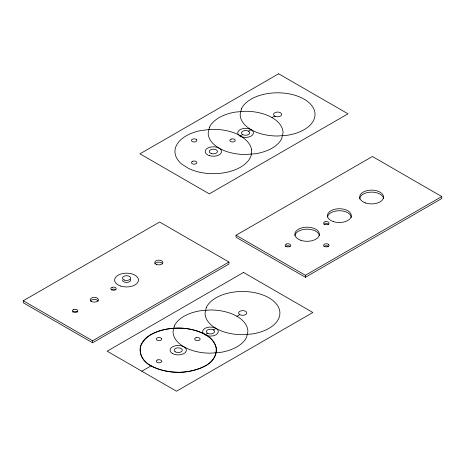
<?xml version="1.0" encoding="UTF-8"?>
<svg xmlns="http://www.w3.org/2000/svg" width="465" height="465" viewBox="0 0 465 465"><rect width="100%" height="100%" fill="white"/><g stroke="black" fill="none" stroke-linecap="round" stroke-linejoin="round"><path stroke-width="0.7" d="M240.045 136.094L241.672 136.815A7.847 4.528 0 0 0 253.169 134.065A7.847 4.528 0 0 0 245.596 128.363A7.847 4.528 0 0 0 238.016 134.065L240.045 136.094L242.707 134.559A4.086 2.36 0 0 0 249.542 133.502A4.086 2.36 0 0 0 244.538 130.613A4.086 2.36 0 0 0 242.707 134.559M248.484 131.223L251.141 129.689M272.06 117.616L274.716 116.081M23.25 300.75L159.611 222.02L228.949 262.051L228.949 264.056L92.587 342.781L23.25 302.75L23.25 300.75L92.587 340.781L228.949 262.051M236.051 235.238L372.413 156.507L441.75 196.544L441.75 198.543L305.389 277.274L236.051 237.237L236.051 235.238L305.389 275.268L441.75 196.544M141.813 371.204L151.061 365.868C167.755 374.465 188.68 374.465 205.373 365.868C219.835 358.399 219.835 341.978 205.373 334.509C188.68 325.913 167.755 325.913 151.061 334.509C136.6 341.978 136.6 358.399 151.061 365.868M204.914 334.777L208.43 335.951A7.847 4.528 0 0 0 218.277 331.969A7.847 4.528 0 0 0 209.779 327.064A7.847 4.528 0 0 0 202.885 332.748L204.914 334.777L207.57 333.242A4.086 2.36 0 0 0 214.406 332.184A4.086 2.36 0 0 0 209.401 329.296A4.086 2.36 0 0 0 207.57 333.242M213.348 329.906L216.004 328.371M236.923 316.293L239.812 314.625A4.086 2.36 0 0 0 246.648 313.573A4.086 2.36 0 0 0 241.643 310.684A4.086 2.36 0 0 0 239.812 314.625M328.656 246.543L328.226 246.223A2.697 1.558 0 0 0 323.983 246.543M305.389 275.268L305.389 277.274M92.587 340.781L92.587 342.781M323.983 224.374A2.697 1.558 0 0 1 324.413 224.054L324.971 223.805A2.697 1.558 0 0 1 328.656 224.374M285.586 246.543A2.697 1.558 0 0 1 286.016 246.223L286.574 245.973A2.697 1.558 0 0 1 290.259 246.543M327.476 217.027A11.933 6.888 0 0 1 339.88 210.744A11.933 6.888 0 0 1 351.29 217.626M359.672 199.008A11.933 6.888 0 0 1 371.087 192.126A11.933 6.888 0 0 1 383.491 198.41M294.909 235.621A12.259 7.074 0 0 1 307.121 229.164A12.259 7.074 0 0 1 319.333 235.621M72.784 312.056A2.697 1.558 0 0 1 73.214 311.736L73.772 311.486A2.697 1.558 0 0 1 77.457 312.056M111.182 289.887A2.697 1.558 0 0 1 111.612 289.567L112.17 289.317A2.697 1.558 0 0 1 115.855 289.887M154.857 263.911A4.086 2.36 0 0 1 158.803 262.161A4.086 2.36 0 0 1 162.75 263.911M90.373 301.14A4.086 2.36 0 0 1 94.319 299.39A4.086 2.36 0 0 1 98.266 301.14M130.508 279.442A4.086 2.36 0 0 1 127.096 282.394A4.086 2.36 0 0 1 122.475 280.052M140.389 346.355C137.338 367.298 166.133 372.849 181.594 372.279C195.41 371.186 216.87 365.63 216.475 348.239C212.72 334.701 197.212 329.981 184.861 328.348C168.871 327.296 147.917 330.092 140.389 346.355M251.612 149.556L251.181 155.339A38.403 22.175 0 0 1 188.685 168.504L181.908 164.238A38.403 22.175 0 0 1 200.194 130.677L209.977 129.421A38.403 22.175 0 0 1 238.016 134.513C244.049 137.913 250.129 142.337 251.612 149.556M209.442 127.3L208.169 132.891A37.427 21.605 0 0 0 245.596 154.502L255.279 153.764A37.427 21.605 0 0 0 281.744 138.483L283.022 132.891A37.427 21.605 0 0 0 245.596 111.286L235.906 112.019A37.427 21.605 0 0 0 209.442 127.3M174.311 325.982L173.032 331.574A37.427 21.605 0 0 0 210.459 353.179L220.148 352.447A37.427 21.605 0 0 0 246.613 337.166L247.886 331.574A37.427 21.605 0 0 0 210.459 309.969L200.775 310.701A37.427 21.605 0 0 0 174.311 325.982M241.457 108.816L240.178 114.413A37.427 21.605 0 0 0 277.605 136.018L287.289 135.28A37.427 21.605 0 0 0 304.069 99.132A37.427 21.605 0 0 0 241.457 108.816M206.321 307.499L205.048 313.09A37.427 21.605 0 0 0 242.468 334.701L252.158 333.963A37.427 21.605 0 0 0 268.933 297.815A37.427 21.605 0 0 0 206.321 307.499M278.645 73.778L139.971 153.839L209.308 193.876L347.983 113.809L278.645 73.778M243.509 272.461L107.148 351.191L176.485 391.222L312.846 312.492L243.509 272.461M231.204 139.076L230.646 139.32A2.697 1.558 0 0 0 230.413 141.372A2.697 1.558 0 0 0 233.901 141.773L234.459 141.523A2.697 1.558 0 0 0 234.691 139.477A2.697 1.558 0 0 0 231.204 139.076M192.806 161.245L192.248 161.489A2.697 1.558 0 0 0 192.016 163.541A2.697 1.558 0 0 0 195.503 163.942L196.061 163.692A2.697 1.558 0 0 0 196.294 161.646A2.697 1.558 0 0 0 192.806 161.245M112.17 287.318L111.612 287.562A2.697 1.558 0 0 0 111.379 289.614A2.697 1.558 0 0 0 114.867 290.015L115.425 289.765A2.697 1.558 0 0 0 115.657 287.719A2.697 1.558 0 0 0 112.17 287.318M73.772 309.487L73.214 309.731A2.697 1.558 0 0 0 72.982 311.783A2.697 1.558 0 0 0 76.469 312.184L77.027 311.934A2.697 1.558 0 0 0 77.26 309.888A2.697 1.558 0 0 0 73.772 309.487M324.971 221.805L324.413 222.055A2.697 1.558 0 0 0 324.181 224.101A2.697 1.558 0 0 0 327.668 224.502L328.226 224.252A2.697 1.558 0 0 0 328.459 222.206A2.697 1.558 0 0 0 324.971 221.805M286.574 243.974L286.016 244.218A2.697 1.558 0 0 0 285.783 246.27A2.697 1.558 0 0 0 289.271 246.671L289.829 246.421A2.697 1.558 0 0 0 290.061 244.375A2.697 1.558 0 0 0 286.574 243.974M196.067 337.759L195.509 338.003A2.697 1.558 0 0 0 195.277 340.055A2.697 1.558 0 0 0 198.764 340.456L199.322 340.206A2.697 1.558 0 0 0 199.555 338.154A2.697 1.558 0 0 0 196.067 337.759M157.67 359.927L157.112 360.172A2.697 1.558 0 0 0 156.879 362.223A2.697 1.558 0 0 0 160.367 362.619L160.925 362.375A2.697 1.558 0 0 0 161.157 360.323A2.697 1.558 0 0 0 157.67 359.927M196.492 139.645L196.061 139.32A2.697 1.558 0 0 0 192.51 139.186A2.697 1.558 0 0 0 191.818 141.203L192.248 141.523A2.697 1.558 0 0 0 195.794 141.656A2.697 1.558 0 0 0 196.492 139.645M328.656 244.544L328.226 244.218A2.697 1.558 0 0 0 324.68 244.084A2.697 1.558 0 0 0 323.983 246.101L324.413 246.421A2.697 1.558 0 0 0 327.959 246.555A2.697 1.558 0 0 0 328.656 244.544M161.355 338.328L160.925 338.003A2.697 1.558 0 0 0 157.379 337.869A2.697 1.558 0 0 0 156.682 339.88L157.112 340.206A2.697 1.558 0 0 0 160.663 340.339A2.697 1.558 0 0 0 161.355 338.328M333.399 221.59A11.933 6.888 0 0 0 351.29 215.62A11.933 6.888 0 0 0 333.399 209.657A11.933 6.888 0 0 0 333.399 221.59M365.641 202.972A11.933 6.888 0 0 0 383.532 197.009A11.933 6.888 0 0 0 365.641 191.045A11.933 6.888 0 0 0 365.641 202.972M300.995 240.364A12.259 7.074 0 0 0 319.379 234.238A12.259 7.074 0 0 0 300.995 228.112A12.259 7.074 0 0 0 300.995 240.364M172.439 353.522A8.172 4.72 0 0 0 186.11 351.412A8.172 4.72 0 0 0 176.101 345.635A8.172 4.72 0 0 0 172.439 353.522M175.328 351.854A4.086 2.36 0 0 0 182.164 350.802A4.086 2.36 0 0 0 177.159 347.913A4.086 2.36 0 0 0 175.328 351.854M275.565 116.453A4.086 2.36 0 0 0 281.691 114.413A4.086 2.36 0 0 0 275.565 112.367A4.086 2.36 0 0 0 275.565 116.453M209.267 155.595A8.172 4.72 0 0 0 221.526 151.509A8.172 4.72 0 0 0 209.267 147.422A8.172 4.72 0 0 0 209.267 155.595M211.308 153.549A4.086 2.36 0 0 0 217.44 151.509A4.086 2.36 0 0 0 211.308 149.463A4.086 2.36 0 0 0 211.308 153.549M124.521 280.122A4.086 2.36 0 0 0 130.648 278.082A4.086 2.36 0 0 0 124.521 276.036A4.086 2.36 0 0 0 124.521 280.122M91.431 301.419A4.086 2.36 0 0 0 98.266 300.361A4.086 2.36 0 0 0 93.262 297.472A4.086 2.36 0 0 0 91.431 301.419M156.763 264.562A4.086 2.36 0 0 0 162.89 262.522A4.086 2.36 0 0 0 156.763 260.476A4.086 2.36 0 0 0 156.763 264.562M120.598 286.022A11.933 6.888 0 0 0 138.494 280.052A11.933 6.888 0 0 0 120.598 274.088A11.933 6.888 0 0 0 120.598 286.022"/></g></svg>
